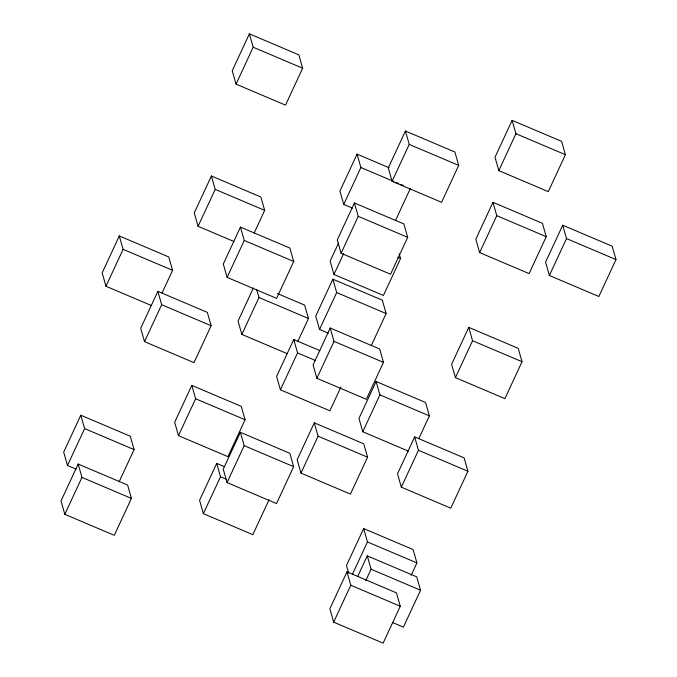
<?xml version="1.0" encoding="UTF-8"?>
<svg xmlns="http://www.w3.org/2000/svg" width="677" height="677" viewBox="0 0 677 677"><rect width="100%" height="100%" fill="white"/><g stroke="black" fill="none" stroke-linecap="round" stroke-linejoin="round"><path stroke-width="1.02" d="M162.023 293.031L172.567 270.318L168.759 256.947L119.296 235.951L102.159 272.865L105.967 286.236L151.555 305.589M105.967 286.236L123.104 249.322L119.296 235.951M249.373 33.85L232.236 70.763L236.045 84.134L285.508 105.13L302.644 68.216L298.836 54.845L249.373 33.85L253.181 47.221L236.045 84.134M119.144 481.762L134.08 449.587L130.272 436.216L80.808 415.213L63.672 452.126L67.48 465.497L76.213 469.203M67.48 465.497L84.617 428.583L80.808 415.213M157.851 291.355L140.714 328.269L144.531 341.64L193.994 362.644L211.122 325.722L207.314 312.359L157.851 291.355L161.659 304.726L144.531 341.64M254.129 233.083L264.673 210.369L260.865 196.999L211.402 176.003L194.265 212.916L198.073 226.287L233.963 241.52M78.151 464.041L61.015 500.955L64.823 514.325L114.286 535.321L131.423 498.407L127.615 485.037L78.151 464.041L81.959 477.412L64.823 514.325M198.073 226.287L215.21 189.374L211.402 176.003M240.445 227.091L223.308 264.005L227.117 277.375L276.588 298.371L293.716 261.457L289.908 248.087L240.445 227.091L244.253 240.462L227.117 277.375M191.811 385.374L174.674 422.287L178.483 435.658L227.954 456.662L245.082 419.748L241.274 406.378L191.811 385.374L195.619 398.745L178.483 435.658M253.426 287.911L238.05 321.033L241.858 334.404L287.437 353.758M241.858 334.404L258.986 297.491L256.811 289.849M389.08 167.727L357.075 154.136L339.939 191.049L343.747 204.42L352.48 208.127M224.451 466.681L216.699 463.39L199.563 500.303L203.371 513.674L252.834 534.669L269.091 499.651M343.747 204.42L360.883 167.507L357.075 154.136M240.377 432.298L223.241 469.212L227.049 482.583L276.521 503.578L293.649 466.665L289.841 453.294L240.377 432.298L244.185 445.669L227.049 482.583M203.371 513.674L220.507 476.76L216.699 463.39M354.418 202.965L337.281 239.878L341.09 253.249L390.553 274.244L407.689 237.331L403.881 223.96L354.418 202.965L358.226 216.335L341.09 253.249M319.925 350.644L293.742 339.532L276.605 376.446L280.413 389.817L329.877 410.812L340.861 387.151M338.5 243.102L330.156 261.085L333.964 274.456L383.427 295.46L400.564 258.546L399.202 253.765M297.914 341.208L308.458 318.486L304.65 305.124L277.485 293.59M280.413 389.817L297.55 352.903L293.742 339.532M333.964 274.456L343.628 253.638M371.199 345.735L386.135 313.553L382.327 300.182L332.864 279.186L315.727 316.1L319.536 329.471L328.269 333.177M405.43 131.025L388.293 167.938L392.101 181.309L441.573 202.305L458.701 165.391L454.893 152.02L405.43 131.025L409.238 144.396L392.101 181.309M319.536 329.471L336.672 292.557L332.864 279.186M330.207 328.007L313.07 364.92L316.878 378.291L366.342 399.295L383.478 362.381L379.67 349.01L330.207 328.007L334.015 341.377L316.878 378.291M395.41 220.685L410.347 188.502M314.289 422.82L297.161 459.734L300.969 473.105L350.432 494.1L367.569 457.187L363.752 443.816L314.289 422.82L318.097 436.191L300.969 473.105M418.826 438.569L429.37 415.856L425.562 402.485L376.09 381.481L358.962 418.394L362.77 431.765L408.349 451.119M362.77 431.765L379.907 394.852L376.09 381.481M512.134 120.354L494.997 157.267L498.805 170.629L548.268 191.633L565.405 154.72L561.597 141.349L512.134 120.354L515.942 133.716L498.805 170.629M492.966 202.313L475.829 239.226L479.638 252.597L529.101 273.593L546.237 236.679L542.429 223.308L492.966 202.313L496.774 215.675L479.638 252.597M411.201 575.238L416.914 562.934L413.105 549.563L363.642 528.568L346.506 565.481L348.68 573.123M346.988 571.87L329.851 608.784L333.659 622.155L383.123 643.15L400.259 606.237L396.451 592.866L346.988 571.87L350.796 585.241L333.659 622.155M414.654 436.893L397.517 473.807L401.326 487.178L450.789 508.173L467.925 471.26L464.117 457.889L414.654 436.893L418.462 450.264L401.326 487.178M352.514 574.113L367.45 541.938L363.642 528.568M468.755 327.355L451.618 364.268L455.426 377.639L504.89 398.635L522.026 361.721L518.218 348.359L468.755 327.355L472.563 340.726L455.426 377.639M357.608 576.677L367.272 555.851L416.736 576.855L420.544 590.226L403.407 627.139L392.745 622.603M365.808 580.578L371.081 569.222L367.272 555.851M562.714 225.213L545.577 262.126L549.385 275.497L598.849 296.492L615.985 259.579L612.177 246.208L562.714 225.213L566.522 238.583L549.385 275.497M515.942 133.716L565.405 154.72M253.181 47.221L302.644 68.216M409.238 144.396L458.701 165.391M566.522 238.583L615.985 259.579M496.774 215.675L546.237 236.679M360.883 167.507L393.862 181.504M395.8 182.333L398.711 183.569M400.649 184.389L403.56 185.625M358.226 216.335L407.689 237.331M397.653 257.311L400.564 258.546M215.21 189.374L264.673 210.369M244.253 240.462L293.716 261.457M472.563 340.726L522.026 361.721M336.672 292.557L386.135 313.553M258.986 297.491L308.458 318.486M123.104 249.322L172.567 270.318M334.015 341.377L383.478 362.381M297.55 352.903L315.008 360.308M379.907 394.852L429.37 415.856M161.659 304.726L211.122 325.722M418.462 450.264L467.925 471.26M318.097 436.191L367.569 457.187M195.619 398.745L245.082 419.748M244.185 445.669L293.649 466.665M220.507 476.76L226.321 479.231M367.45 541.938L416.914 562.934M84.617 428.583L134.08 449.587M371.081 569.222L420.544 590.226M350.796 585.241L400.259 606.237M81.959 477.412L131.423 498.407"/></g></svg>
